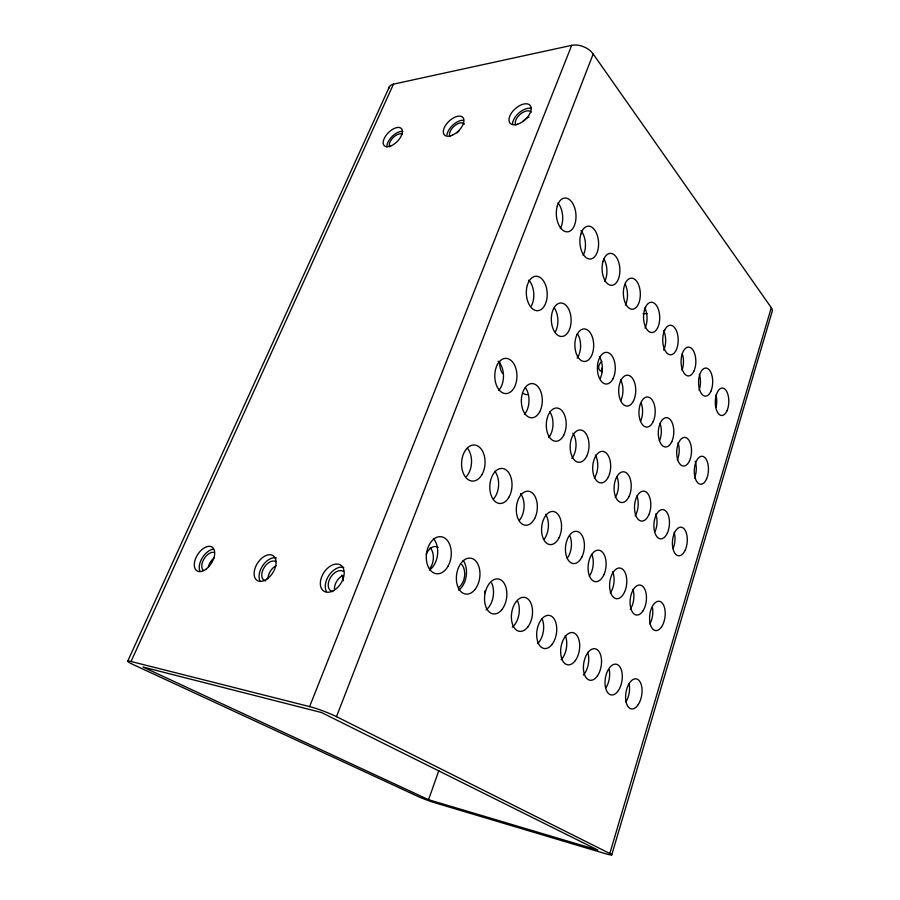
<?xml version="1.0" encoding="UTF-8"?>
<svg xmlns="http://www.w3.org/2000/svg" width="900" height="900" viewBox="0 0 900 900"><rect width="100%" height="100%" fill="white"/><g stroke="black" fill="none" stroke-linecap="round" stroke-linejoin="round"><path stroke-width="1.35" d="M393.491 84.139L131.04 661.489A17.629 1.564 21.2 0 0 134.078 664.999L417.983 796.444A13.534 0.979 20 0 0 435.724 803.036L604.564 853.425A15.39 1.204 19.4 0 0 609.806 853.515L771.3 307.699L593.179 53.989A16.234 10.586 23.3 0 0 571.702 45.349L393.491 84.139A14.636 8.145 28.1 0 0 388.755 88.594M611.775 854.842L772.222 311.332A13.05 6.57 14.3 0 0 771.3 307.699M428.569 799.706L142.954 667.012L321.559 712.553L597.881 850.095L428.569 799.706L438.84 770.535M609.806 853.515L336.499 716.648L593.179 53.989M131.04 661.489L309.611 706.601L571.702 45.349M127.778 661.028L389.498 86.58M643.005 313.774L647.123 313.594M515.88 125.044A10.024 5.546 -41.9 0 1 520.324 114.12A10.024 5.546 -41.9 0 1 531.214 112.174M332.865 591.626A11.565 7.56 -57.2 0 1 329.895 578.61A11.565 7.56 -57.2 0 1 343.215 571.309M334.418 589.106A11.498 7.571 -57.3 0 1 342.968 575.37M326.419 591.502A15.424 10.08 -57.2 0 1 329.366 574.74A15.424 10.08 -57.2 0 1 343.744 567.416M522.866 121.433A9.967 5.558 -41.8 0 1 528.952 117.045M512.494 124.448A13.365 7.391 -41.9 0 1 518.985 112.86A13.365 7.391 -41.9 0 1 531.101 108.349M595.339 455.029A15.66 9.022 -86.9 0 1 594.439 477.945M572.839 433.114A16.065 9.495 -87.6 0 1 571.86 458.426M549.653 411.593A16.492 10.001 -88.3 0 1 548.663 437.58M617.074 477.011A15.277 8.584 -86.3 0 1 615.274 497.419M636.896 495.923A14.918 8.179 -85.9 0 1 635.153 515.846M655.785 513.99A14.569 7.796 -85.4 0 1 655.076 531.551M674.134 532.226A14.242 7.436 -85.1 0 1 673.121 548.415M525.442 387.652A16.954 10.541 -89.2 0 1 524.43 414.36M498.15 361.17A17.449 11.126 89.7 0 1 498.679 390.431M620.651 379.901A15.311 8.584 -89.2 0 1 620.842 400.433M599.355 356.58A15.716 9.011 -90 0 1 600.143 378.608M577.429 333.63A16.144 9.473 89.2 0 1 577.114 358.189M641.261 403.245A14.929 8.179 -88.5 0 1 640.553 421.279M660.082 423.439A14.58 7.808 -88 0 1 659.374 441.045M678.015 442.766A14.242 7.459 -87.4 0 1 677.329 459.968M695.16 461.239A13.916 7.133 -87 0 1 694.485 478.046M554.558 308.261A16.605 9.956 88.2 0 1 555.491 331.56M528.829 280.181A17.111 10.474 87 0 1 531.304 306.056M541.991 618.604A16.605 9.889 -81.3 0 1 537.773 643.511M517.534 600.941A17.032 10.44 -81.5 0 1 512.269 627.21M491.625 582.975A17.482 11.047 -81.7 0 1 486.101 609.908M565.189 635.423A16.2 9.371 -81.1 0 1 561.139 659.745M587.666 652.298A15.818 8.888 -81 0 1 583.38 675.045M609.221 669.6A15.446 8.449 -80.9 0 1 605.824 687.938M629.156 683.933A15.098 8.044 -80.8 0 1 625.894 701.876M463.196 560.475A17.966 11.711 -82.1 0 1 458.685 590.242M433.395 538.515A18.473 12.431 -82.6 0 1 429.457 570.071M569.858 535.793A16.076 9.461 -84.2 0 1 567.27 558.214M545.67 514.35A16.492 9.979 -84.7 0 1 544.061 539.381M520.515 493.56A16.931 10.53 -85.3 0 1 519.502 520.2M591.795 554.265A15.694 8.978 -83.9 0 1 589.298 576.158M612.697 571.736A15.322 8.539 -83.5 0 1 610.29 593.123M632.947 589.421A14.963 8.123 -83.3 0 1 630.27 609.322M652.444 607.433A14.636 7.74 -83 0 1 649.867 623.88M494.831 471.251A17.393 11.126 -86 0 1 493.819 498.634M467.516 448.279A17.899 11.779 -86.8 0 1 466.481 476.449M644.873 307.946A15.03 8.145 88.8 0 1 645.03 328.106M625.219 284.355A15.435 8.539 88 0 1 625.399 305.032M603.945 259.144A15.862 8.944 87.1 0 1 604.721 281.407M663.604 330.502A14.647 7.785 89.6 0 1 663.727 350.156M682.301 353.88A14.287 7.447 -89.8 0 1 682.009 370.147M699.356 374.332A13.961 7.121 -89.2 0 1 699.064 390.229M715.972 394.897A13.635 6.817 -88.6 0 1 716.006 407.385M581.006 230.636A16.324 9.383 86.1 0 1 583.166 255.386M558.023 203.018A16.83 9.844 84.9 0 1 560.329 228.532M430.2 547.762A13.568 9.124 -82.3 0 1 429.424 569.036M341.674 575.145A15.008 10.879 -79.5 0 1 343.451 580.748M426.229 554.456A13.658 9.101 -82.4 0 1 438.176 547.312M461.666 564.379A13.376 8.707 -82.1 0 1 458.854 587.284M485.01 590.76A13.106 8.336 -81.8 0 1 484.616 592.988M527.355 394.616A12.566 7.74 -89.8 0 1 523.406 393.435M502.537 373.41A12.836 8.055 89.4 0 1 499.759 362.284M265.748 580.871A11.014 6.784 -57.4 0 1 263.531 568.609A11.014 6.784 -57.4 0 1 275.861 561.645M449.944 136.406A9.506 5.096 -43.7 0 1 454.421 125.921A9.506 5.096 -43.7 0 1 464.377 124.144M601.785 371.981A7.234 5.062 -42.8 0 1 602.449 367.38M203.67 570.577A10.508 6.12 -57.5 0 1 203.591 559.564A10.508 6.12 -57.5 0 1 213.536 552.352M389.599 146.812A9.068 4.702 -45.2 0 1 393.221 137.531A9.068 4.702 -45.2 0 1 402.379 134.213M267.998 578.61A10.957 6.795 -57.5 0 1 276.255 565.582M457.178 132.862A9.461 5.107 -43.7 0 1 458.933 131.141M208.361 566.764A10.463 6.131 -57.6 0 1 213.998 558.023M601.729 371.385A7.268 5.062 -42.9 0 1 601.808 361.327M446.974 134.854A12.679 6.795 -43.7 0 1 463.252 120.274M386.843 146.869A12.082 6.266 -45.2 0 1 392.355 136.226A12.082 6.266 -45.2 0 1 402.851 131.411M199.969 571.354A14.018 8.156 -57.5 0 1 202.196 557.944A14.018 8.156 -57.5 0 1 213.244 549.225M259.976 580.928A14.681 9.045 -57.4 0 1 263.07 565.132A14.681 9.045 -57.4 0 1 276.356 557.921M309.611 706.601A20.07 2.137 20.6 0 1 336.499 716.648M517.646 124.2A13.41 7.38 -42 0 0 530.719 106.29A13.41 7.38 -42 0 0 511.92 112.376A13.41 7.38 -42 0 0 517.646 124.2M334.62 589.928A15.491 10.069 -57.1 0 0 341.235 565.526A15.491 10.069 -57.1 0 0 320.974 578.959A15.491 10.069 -57.1 0 0 334.62 589.928M638.291 704.554A15.21 7.987 -80.9 0 0 637.582 679.331A15.21 7.987 -80.9 0 0 625.59 697.804A15.21 7.987 -80.9 0 0 638.291 704.554M618.367 690.57A15.57 8.393 -81 0 0 617.591 664.695A15.57 8.393 -81 0 0 605.036 683.426A15.57 8.393 -81 0 0 618.367 690.57M597.431 675.889A15.941 8.831 -81.1 0 0 596.587 649.305A15.941 8.831 -81.1 0 0 583.425 668.306A15.941 8.831 -81.1 0 0 597.431 675.889M575.392 660.499A16.335 9.315 -81.2 0 0 574.47 633.195A16.335 9.315 -81.2 0 0 560.655 652.455A16.335 9.315 -81.2 0 0 575.392 660.499M552.229 644.175A16.751 9.832 -81.4 0 0 551.227 616.084A16.751 9.832 -81.4 0 0 536.692 635.625A16.751 9.832 -81.4 0 0 552.229 644.175M527.783 627.03A17.179 10.395 -81.6 0 0 526.691 598.117A17.179 10.395 -81.6 0 0 511.391 617.918A17.179 10.395 -81.6 0 0 527.783 627.03M501.885 609.604A17.651 11.002 -81.9 0 0 500.681 579.825A17.651 11.002 -81.9 0 0 484.549 599.906A17.651 11.002 -81.9 0 0 501.885 609.604M474.716 589.804A18.135 11.666 -82.2 0 0 473.411 559.102A18.135 11.666 -82.2 0 0 456.379 579.442A18.135 11.666 -82.2 0 0 474.716 589.804M448.2 565.931A18.652 12.386 -82.7 0 0 441.236 536.738A18.652 12.386 -82.7 0 0 426.938 563.017A18.652 12.386 -82.7 0 0 448.2 565.931M661.624 626.794A14.749 7.684 -83.1 0 0 660.982 601.954A14.749 7.684 -83.1 0 0 649.564 619.02A14.749 7.684 -83.1 0 0 661.624 626.794M642.712 611.269A15.086 8.066 -83.3 0 0 642.015 585.799A15.086 8.066 -83.3 0 0 630.067 603.056A15.086 8.066 -83.3 0 0 642.712 611.269M624.577 591.986A15.446 8.482 -83.6 0 0 619.999 568.035A15.446 8.482 -83.6 0 0 610.009 590.096A15.446 8.482 -83.6 0 0 624.577 591.986M603.81 574.886A15.818 8.921 -83.9 0 0 598.961 550.215A15.818 8.921 -83.9 0 0 588.499 572.648A15.818 8.921 -83.9 0 0 603.81 574.886M582.008 556.796A16.223 9.405 -84.3 0 0 576.877 531.349A16.223 9.405 -84.3 0 0 565.909 554.164A16.223 9.405 -84.3 0 0 582.008 556.796M559.024 537.806A16.639 9.922 -84.8 0 0 553.59 511.526A16.639 9.922 -84.8 0 0 542.07 534.746A16.639 9.922 -84.8 0 0 559.024 537.806M534.701 518.445A17.089 10.485 -85.3 0 0 528.941 491.287A17.089 10.485 -85.3 0 0 516.825 514.913A17.089 10.485 -85.3 0 0 534.701 518.445M509.243 496.688A17.561 11.081 -86 0 0 503.134 468.585A17.561 11.081 -86 0 0 490.365 492.615A17.561 11.081 -86 0 0 509.243 496.688M482.141 474.289A18.067 11.734 -86.8 0 0 475.639 445.196A18.067 11.734 -86.8 0 0 462.173 469.642A18.067 11.734 -86.8 0 0 482.141 474.289M685.339 549.821A14.355 7.38 -85.1 0 0 681.446 527.254A14.355 7.38 -85.1 0 0 672.727 547.425A14.355 7.38 -85.1 0 0 685.339 549.821M667.44 532.879A14.681 7.74 -85.5 0 0 663.345 509.659A14.681 7.74 -85.5 0 0 654.244 530.134A14.681 7.74 -85.5 0 0 667.44 532.879M648.697 515.115A15.03 8.123 -85.9 0 0 644.377 491.22A15.03 8.123 -85.9 0 0 634.871 512.01A15.03 8.123 -85.9 0 0 648.697 515.115M629.01 496.541A15.401 8.527 -86.4 0 0 624.454 471.915A15.401 8.527 -86.4 0 0 614.498 493.031A15.401 8.527 -86.4 0 0 629.01 496.541M608.366 476.921A15.784 8.966 -86.9 0 0 603.551 451.53A15.784 8.966 -86.9 0 0 593.123 472.961A15.784 8.966 -86.9 0 0 608.366 476.921M586.631 456.334A16.2 9.439 -87.5 0 0 581.546 430.144A16.2 9.439 -87.5 0 0 570.611 451.901A16.2 9.439 -87.5 0 0 586.631 456.334M563.67 435.308A16.639 9.945 -88.3 0 0 558.281 408.251A16.639 9.945 -88.3 0 0 546.795 430.346A16.639 9.945 -88.3 0 0 563.67 435.308M539.674 411.863A17.111 10.485 -89.2 0 0 533.947 383.873A17.111 10.485 -89.2 0 0 521.876 406.305A17.111 10.485 -89.2 0 0 539.674 411.863M497.407 364.545A17.617 11.081 89.8 0 0 503.887 393.3A17.617 11.081 89.8 0 0 516.296 370.069A17.617 11.081 89.8 0 0 497.407 364.545M527.332 285.255A17.258 10.429 87.1 0 0 537.592 310.714A17.258 10.429 87.1 0 0 545.366 284.445A17.258 10.429 87.1 0 0 527.332 285.255M557.257 206.134A16.976 9.799 85.1 0 0 566.91 231.851A16.976 9.799 85.1 0 0 574.29 206.775A16.976 9.799 85.1 0 0 557.257 206.134M580.793 234.292A16.47 9.326 86.2 0 0 589.928 259.031A16.47 9.326 86.2 0 0 596.981 234.439A16.47 9.326 86.2 0 0 580.793 234.292M553.702 308.43A16.751 9.9 88.3 0 0 559.418 336.105A16.751 9.9 88.3 0 0 570.577 314.719A16.751 9.9 88.3 0 0 553.702 308.43M577.136 334.384A16.29 9.416 89.2 0 0 582.514 361.147A16.29 9.416 89.2 0 0 593.156 340.054A16.29 9.416 89.2 0 0 577.136 334.384M602.966 261.529A15.998 8.888 87.2 0 0 611.629 285.345A15.998 8.888 87.2 0 0 618.367 261.214A15.998 8.888 87.2 0 0 602.966 261.529M625.455 282.971A15.559 8.482 88.1 0 0 630.225 308.801A15.559 8.482 88.1 0 0 639.877 289.249A15.559 8.482 88.1 0 0 625.455 282.971M612.979 378.776A15.851 8.955 -89.9 0 0 608.197 352.676A15.851 8.955 -89.9 0 0 597.814 373.095A15.851 8.955 -89.9 0 0 612.979 378.776M633.544 400.77A15.435 8.527 -89.2 0 0 629.01 375.469A15.435 8.527 -89.2 0 0 619.099 395.618A15.435 8.527 -89.2 0 0 633.544 400.77M645.548 307.125A15.143 8.089 88.9 0 0 650.07 332.168A15.143 8.089 88.9 0 0 659.295 312.863A15.143 8.089 88.9 0 0 645.548 307.125M664.661 330.176A14.76 7.729 89.6 0 0 668.947 354.476A14.76 7.729 89.6 0 0 677.79 335.43A14.76 7.729 89.6 0 0 664.661 330.176M653.107 421.762A15.053 8.123 -88.5 0 0 648.81 397.215A15.053 8.123 -88.5 0 0 639.337 417.094A15.053 8.123 -88.5 0 0 653.107 421.762M693.9 371.183A14.4 7.38 -89.7 0 0 690.064 347.445A14.4 7.38 -89.7 0 0 681.413 365.951A14.4 7.38 -89.7 0 0 693.9 371.183M710.831 391.387A14.062 7.065 -89.1 0 0 707.175 368.314A14.062 7.065 -89.1 0 0 698.884 386.595A14.062 7.065 -89.1 0 0 710.831 391.387M689.58 460.71A14.344 7.402 -87.4 0 0 685.721 437.558A14.344 7.402 -87.4 0 0 677.036 456.896A14.344 7.402 -87.4 0 0 689.58 460.71M671.783 441.664A14.693 7.751 -87.9 0 0 667.71 417.836A14.693 7.751 -87.9 0 0 658.643 437.445A14.693 7.751 -87.9 0 0 671.783 441.664M727.009 410.715A13.736 6.761 -88.6 0 0 723.533 388.271A13.736 6.761 -88.6 0 0 715.579 406.327A13.736 6.761 -88.6 0 0 727.009 410.715M706.59 478.901A14.018 7.076 -87 0 0 702.911 456.39A14.018 7.076 -87 0 0 694.586 475.47A14.018 7.076 -87 0 0 706.59 478.901M266.94 579.06A14.749 9.034 -57.4 0 0 273.577 556.02A14.749 9.034 -57.4 0 0 254.79 569.092A14.749 9.034 -57.4 0 0 266.94 579.06M452.52 135.101A12.724 6.784 -43.8 0 0 463.061 117.664A12.724 6.784 -43.8 0 0 445.286 125.797A12.724 6.784 -43.8 0 0 452.52 135.101M205.898 569.273A14.074 8.145 -57.5 0 0 212.569 547.47A14.074 8.145 -57.5 0 0 195.03 560.149A14.074 8.145 -57.5 0 0 205.898 569.273M390.791 145.946A12.127 6.244 -45.2 0 0 401.951 129.308A12.127 6.244 -45.2 0 0 385.661 135.968A12.127 6.244 -45.2 0 0 390.791 145.946"/></g></svg>
